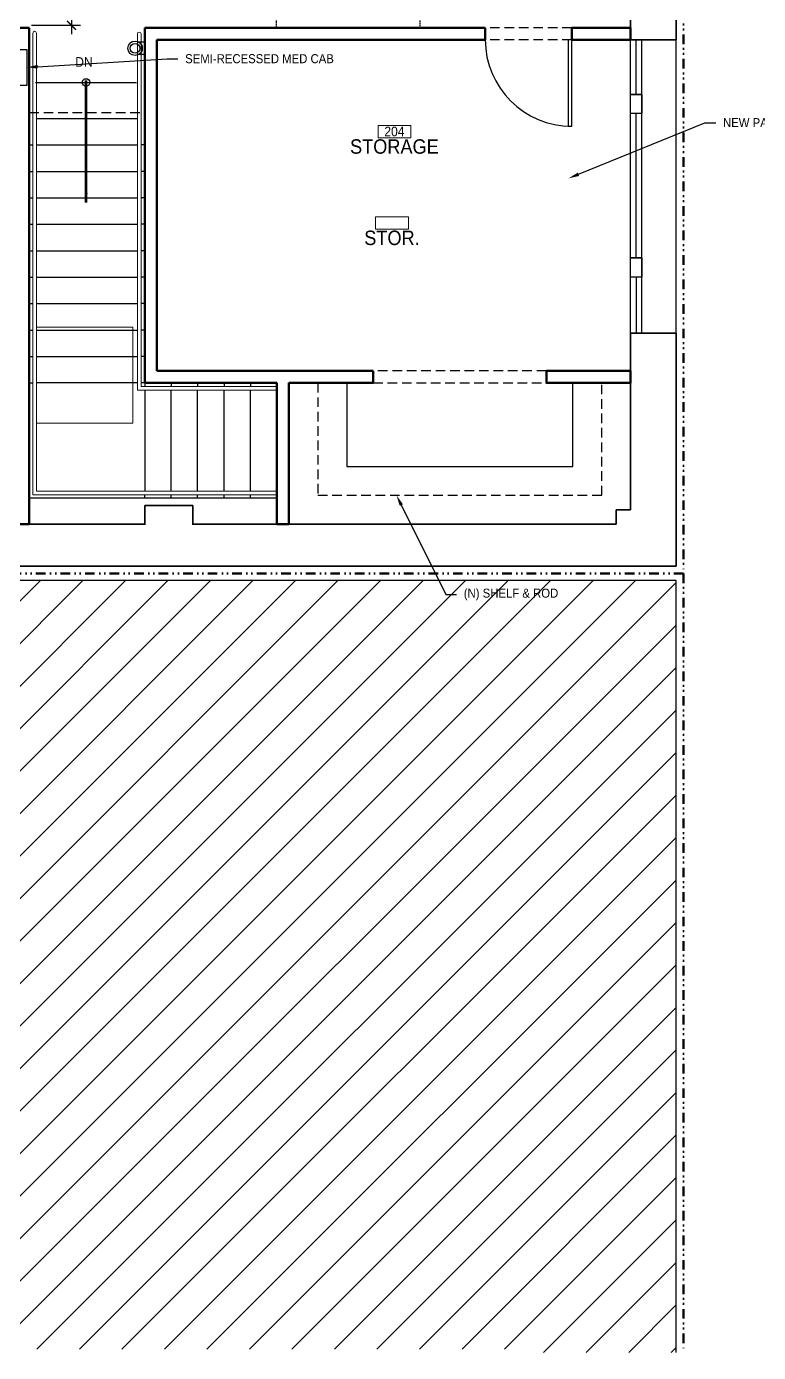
# Model space of a CAD drawing. Header units: inches. Extents: x -3240 to 2438, y -1045 to 802.
# Drawn here: x -270 to 34, y -1045 to -494 of the extents above; entities that cross this region are included whole.
import ezdxf
from ezdxf import colors
from ezdxf.entities.mleader import LeaderData, LeaderLine
from ezdxf.enums import TextEntityAlignment as Align
from ezdxf.math import Vec2, Vec3

# ---------------------------------------------------------------- set-up
doc = ezdxf.new("R2010")
doc.units = ezdxf.units.IN
doc.header["$LTSCALE"] = 4
doc.header["$MEASUREMENT"] = 0
doc.header["$PDMODE"] = 35
doc.header["$PDSIZE"] = -5
for name, pattern in [('DASHEDX2', [1.5, 1, -0.5]), ('DIVIDEX2', [2.5, 1, -0.5, 0, -0.5, 0, -0.5]), ('HIDDEN2', [0.1875, 0.125, -0.0625])]:
    doc.linetypes.add(name, pattern=pattern)
doc.layers.get('0').update_dxf_attribs({"linetype": 'CONTINUOUS'})
doc.layers.get('Defpoints').update_dxf_attribs({"linetype": 'CONTINUOUS'})
for name, color, linetype in [('0 @ 48', 7, 'CONTINUOUS'), ('A-FLOR-STAIR', 6, 'CONTINUOUS'), ('A-NOTE-REF-1_4', 8, 'CONTINUOUS'), ('C-BLDG-FOOT-EXST', 1, 'CONTINUOUS')]:
    doc.layers.add(name, color=color, linetype=linetype)
for name, color, linetype, lineweight in [('0-OWNER', 7, 'HIDDEN2', 25), ('A-DOOR-HEAD', 7, 'DASHEDX2', 25), ('A-DOOR-PRHT', 7, 'CONTINUOUS', 25), ('A-ELEV-3', 8, 'CONTINUOUS', 15), ('A-EQPM-FIXD', 5, 'CONTINUOUS', 25), ('A-FLOR-CASE', 6, 'CONTINUOUS', 25), ('A-FLOR-OVHD', 7, 'DASHEDX2', 25), ('A-FLOR-PATT', 8, 'CONTINUOUS', 15), ('A-FLOR-STAIR-PATT', 8, 'CONTINUOUS', 15), ('A-GLAZ-PRHT', 7, 'CONTINUOUS', 25), ('A-NOTE', 8, 'CONTINUOUS', 15), ('A-NOTE-DIM', 8, 'CONTINUOUS', 15), ('A-NOTE-RCP', 8, 'CONTINUOUS', 15), ('A-NOTE-REF', 8, 'CONTINUOUS', 15), ('A-NOTE-REF @ 48', 8, 'CONTINUOUS', 15), ('A-NOTE-SPEC', 8, 'CONTINUOUS', 15), ('A-WALL-CORE', 4, 'CONTINUOUS', 35), ('A-WALL-FULL', 3, 'CONTINUOUS', 50), ('C-BNDS-PRLN', 3, 'DIVIDEX2', 50), ('X', 1, 'CONTINUOUS', 100)]:
    doc.layers.add(name, color=color, linetype=linetype, lineweight=lineweight)
doc.styles.add('1_4SM', font='swisse.ttf', dxfattribs={"width": 0.9, "height": 4})
doc.styles.add('ANNOT-SM', font='swisse.ttf', dxfattribs={"width": 0.9, "height": 0.078125})
doc.styles.add('STAT-MD', font='swisse.ttf', dxfattribs={"width": 0.9, "height": 0.125})
doc.styles.add('STAT-SM', font='swisse.ttf', dxfattribs={"width": 0.9, "height": 0.078125})
doc.dimstyles.new('DIM-ANNOT', dxfattribs={"dimtxt": 0.078125, "dimasz": 0.078125, "dimexe": 0.078125, "dimexo": 0.078125, "dimgap": 0.078125, "dimtad": 1, "dimzin": 11, "dimdsep": 46, "dimlunit": 4, "dimtxsty": 'ANNOT-SM', "dimblk1": 'ARCHTICK', "dimblk2": 'ARCHTICK', "dimsah": 1, "dimcen": 0, "dimdle": 0.078125, "dimclrd": 8, "dimclre": 8, "dimclrt": 8, "dimadec": 0, "dimazin": 0, "dimtfac": 4, "dimtofl": 0, "dimtmove": 2, "dimatfit": 3, "dimfxl": 1, "dimfrac": 2, "dimtzin": 0, "dimarcsym": 0})
doc.dimstyles.new('DIM1_4$7', dxfattribs={"dimtxt": 4, "dimasz": 4, "dimexe": 2, "dimexo": 2, "dimgap": 2, "dimtad": 0, "dimzin": 11, "dimdsep": 46, "dimlunit": 4, "dimtxsty": '1_4SM', "dimcen": 4, "dimdle": 2, "dimclrd": 8, "dimclre": 8, "dimclrt": 8, "dimadec": 0, "dimazin": 0, "dimtfac": 4, "dimtofl": 0, "dimtmove": 1, "dimatfit": 3, "dimfxl": 1, "dimfrac": 2, "dimtzin": 0, "dimarcsym": 0})

# ---------------------------------------------------------------- blocks, each defined once
blk = doc.blocks.new('00-REF-ROOMT')
at = {"layer": 'A-NOTE-SPEC'}
blk.add_lwpolyline([(-0.142, 0.181), (0.142, 0.181), (0.142, 0.075), (-0.142, 0.075)], close=True, dxfattribs=at)
at = {"layer": 'A-NOTE', "width": 0.9}
for tag, height, style, p in [('ROOM', 0.125, 'STAT-MD', (0, -0.064)), ('AREA', 0.0833, 'STAT-SM', (0, -0.174))]:
    blk.add_attdef(tag, text='', height=height, dxfattribs=dict(at, style=style)).set_placement(p, align=Align.CENTER)
at = {"layer": 'A-NOTE-RCP', "style": 'STAT-SM', "width": 0.9}
blk.add_attdef('ELEV', text='', height=0.0833, dxfattribs=at).set_placement((0, 0.038), align=Align.TOP_CENTER)
at = {"layer": 'A-NOTE-SPEC', "style": 'STAT-SM', "width": 0.9}
blk.add_attdef('NUMBER', text='', height=0.0833, dxfattribs=at).set_placement((0, 0.087), align=Align.CENTER)
blk = doc.blocks.new('_ARCHTICK')
at = {"color": 0, "linetype": 'ByBlock', "const_width": 0.15}
blk.add_lwpolyline([(-0.5, -0.5), (0.5, 0.5)], dxfattribs=at)
blk = doc.blocks.new('*D49')
at = {"layer": 'A-NOTE-DIM', "color": 8, "lineweight": -2, "transparency": 16777216}
for p, q in [((-251.43, -329.25), (-251.43, -496.75)), ((-268, -333), (-247.68, -333)), ((-268, -493), (-247.68, -493))]:
    blk.add_line(p, q, dxfattribs=at)
at = {"layer": 'Defpoints', "color": 0, "transparency": 16777216}
for p in [(-271.75, -333), (-271.75, -493), (-251.43, -493)]:
    blk.add_point(p, dxfattribs=at)
at = {"layer": 'A-NOTE-DIM', "color": 8, "lineweight": -2, "transparency": 16777216, "xscale": 3.75, "yscale": 3.75, "zscale": 3.75}
for p, rotation in [((-251.43, -333), 90), ((-251.43, -493), 270)]:
    blk.add_blockref('_ARCHTICK', p, dxfattribs=dict(at, rotation=rotation))
at = {"layer": 'A-NOTE-DIM', "color": 8, "transparency": 16777216, "insert": (-257.11, -413), "char_height": 3.75, "attachment_point": 5, "rotation": 90, "style": 'ANNOT-SM'}
blk.add_mtext('13\'-4" ', dxfattribs=at)
blk = doc.blocks.new('P-BASESITE')
at = {"layer": 'A-FLOR-PATT'}
h = blk.add_hatch(dxfattribs=at)
h.set_pattern_fill('ANSI31', color=256, scale=100)
h.paths.add_polyline_path([(-846, 0), (-1196.08509, 0), (-1196.08509, -60), (-1196.08509, -923), (-1196.08509, -983), (-865, -983), (-865, -694.5002), (-846, -694.5002)])
h.paths.add_polyline_path([(-575, -983), (-1196.08509, -983), (-1196.08509, -1043), (-515, -1043), (-515, -1043.65603), (-60, -1043.65603), (-60, -1045.06731), (0, -1045.06731), (0, -724), (-575, -724)])
at = {"layer": 'C-BLDG-FOOT-EXST'}
for p, q in [((0, -724), (-575, -724)), ((0, -1045.06731), (0, -724))]:
    blk.add_line(p, q, dxfattribs=at)
at = {"layer": 'C-BNDS-PRLN'}
blk.add_line((3, -721), (3, -1045.06731), dxfattribs=at)
blk.add_lwpolyline([(-843, 3), (3, 3), (3, -721), (-578, -721), (-578, -980), (-862, -980), (-862, -697.5002), (-843, -697.5002)], close=True, dxfattribs=at)
blk = doc.blocks.new('A$C0C0048CC')
at = {"layer": 'A-EQPM-FIXD', "color": 9}
blk.add_lwpolyline([(2.5, 2.34, -0.536675), (-2.5, 2.34), (-2.5, 0), (2.5, 0)], format="xyb", close=True, dxfattribs=at)
at = {"layer": 'A-EQPM-FIXD'}
blk.add_circle((0, 4), 3, dxfattribs=at)
at = {"layer": 'A-EQPM-FIXD', "color": 9}
blk.add_circle((0, 4), 2, dxfattribs=at)
blk = doc.blocks.new('*U16')
at = {"layer": 'A-DOOR-HEAD'}
for p, q in [((0, 0), (36, 0)), ((0, -5), (36, -5))]:
    blk.add_line(p, q, dxfattribs=at)
at = {"layer": 'A-DOOR-PRHT'}
blk.add_lwpolyline([(0, 0), (1.5, 0), (1.5, 36), (0, 36)], close=True, dxfattribs=at)
blk.add_arc((0, 0), 36, 0, 90, dxfattribs=at)
blk = doc.blocks.new('P-BASE02')
at = {"layer": 'A-DOOR-HEAD'}
for p, q in [((-54, -636.75), (-126, -636.75)), ((-126, -641.75), (-54, -641.75))]:
    blk.add_line(p, q, dxfattribs=at)
at = {"layer": 'A-ELEV-3'}
blk.add_lwpolyline([(-265.95, -658.5), (-225.95, -658.5), (-225.95, -618.5), (-265.95, -618.5)], close=True, dxfattribs=at)
at = {"layer": 'A-FLOR-OVHD'}
blk.add_line((-269, -529.25), (-221, -529.25), dxfattribs=at)
at = {"layer": 'A-FLOR-STAIR'}
for p, q in [((-266.37, -516.75), (-224.37, -516.75)), ((-266, -531.75), (-224, -531.75)), ((-269, -542.75), (-269, -689.75)), ((-269, -542.75), (-267.5, -542.75)), ((-266, -542.75), (-224, -542.75)), ((-221, -542.75), (-222.5, -542.75)), ((-221, -542.75), (-221, -641.75)), ((-269, -553.75), (-267.5, -553.75)), ((-266, -553.75), (-224, -553.75)), ((-221, -553.75), (-222.5, -553.75)), ((-269, -564.75), (-267.5, -564.75)), ((-266, -564.75), (-224, -564.75)), ((-221, -564.75), (-222.5, -564.75)), ((-269, -575.75), (-267.5, -575.75)), ((-266, -575.75), (-224, -575.75)), ((-221, -575.75), (-222.5, -575.75)), ((-269, -586.75), (-267.5, -586.75)), ((-266, -586.75), (-224, -586.75)), ((-221, -586.75), (-222.5, -586.75)), ((-269, -597.75), (-267.5, -597.75)), ((-266, -597.75), (-224, -597.75)), ((-221, -597.75), (-222.5, -597.75)), ((-269, -608.75), (-267.5, -608.75)), ((-266, -608.75), (-224, -608.75)), ((-221, -608.75), (-222.5, -608.75)), ((-269, -619.75), (-267.5, -619.75)), ((-266, -619.75), (-224, -619.75)), ((-221, -619.75), (-222.5, -619.75)), ((-269, -630.75), (-267.5, -630.75)), ((-266, -630.75), (-224, -630.75)), ((-221, -630.75), (-222.5, -630.75)), ((-269, -641.75), (-267.5, -641.75)), ((-224, -641.75), (-266, -641.75)), ((-221, -641.75), (-222.5, -641.75)), ((-166, -641.75), (-221, -641.75)), ((-166, -641.75), (-221, -641.75)), ((-221, -641.75), (-221, -643.25)), ((-221, -644.75), (-221, -686.75)), ((-210, -641.75), (-210, -643.25)), ((-210, -686.75), (-210, -644.75)), ((-199, -641.75), (-199, -643.25)), ((-199, -686.75), (-199, -644.75)), ((-188, -641.75), (-188, -643.25)), ((-188, -686.75), (-188, -644.75)), ((-177, -641.75), (-177, -643.25)), ((-177, -686.75), (-177, -644.75)), ((-166, -641.75), (-166, -643.25)), ((-166, -686.75), (-166, -644.75)), ((-221, -689.75), (-221, -688.25)), ((-210, -689.75), (-210, -688.25)), ((-199, -689.75), (-199, -688.25)), ((-188, -689.75), (-188, -688.25)), ((-177, -689.75), (-177, -688.25)), ((-166, -689.75), (-166, -688.25)), ((-166, -689.75), (-269, -689.75))]:
    blk.add_line(p, q, dxfattribs=at)
at = {"layer": 'A-FLOR-STAIR-PATT'}
for p, q in [((-267.5, -496.25), (-267.5, -688.25)), ((-266, -496.25), (-266, -686.75)), ((-224, -496.57), (-224, -644.75)), ((-222.5, -496.57), (-222.5, -643.25)), ((-166, -644.75), (-224, -644.75)), ((-166, -643.25), (-222.5, -643.25)), ((-166, -688.25), (-267.5, -688.25)), ((-166, -686.75), (-266, -686.75))]:
    blk.add_line(p, q, dxfattribs=at)
for centre in [(-266.75, -496.25), (-223.25, -496.57)]:
    blk.add_arc(centre, 0.75, 0, 180, dxfattribs=at)
at = {"layer": 'A-GLAZ-PRHT'}
for p, q in [((-19, -621), (-19, -499)), ((-16.63, -521.75), (-16.63, -499)), ((-14.25, -621), (-14.25, -499)), ((0, -621), (0, -499)), ((-14.25, -521.75), (-19, -521.75)), ((-14.25, -529.75), (-19, -529.75)), ((-16.63, -589.75), (-16.63, -529.75)), ((-14.25, -589.75), (-19, -589.75)), ((-14.25, -597.75), (-19, -597.75)), ((-16.63, -597.75), (-16.63, -621))]:
    blk.add_line(p, q, dxfattribs=at)
for points in [[(-19, -529.75), (-19, -521.75), (-14.25, -521.75), (-14.25, -529.75)], [(-19, -597.75), (-19, -589.75), (-14.25, -589.75), (-14.25, -597.75)]]:
    blk.add_lwpolyline(points, close=True, dxfattribs=at)
at = {"layer": 'A-NOTE-REF-1_4'}
blk.add_circle((-245.37, -516.75), 1.55, dxfattribs=at)
at = {"layer": 'A-WALL-CORE'}
for p, q in [((0, -499), (0, -407)), ((-19, -499), (-19, -469)), ((0, -499), (-19, -499)), ((-19, -694.5), (-19, -621)), ((0, -621), (-19, -621)), ((0, -718), (0, -621)), ((-201, -692.75), (-221, -692.75)), ((-221, -692.75), (-221, -700.75)), ((-201, -692.75), (-201, -700.75)), ((-19, -694.5), (-25, -694.5)), ((-25, -700.5), (-25, -694.5)), ((-221, -700.5), (-481, -700.5)), ((-25, -700.5), (-201, -700.5)), ((0, -718), (-581, -718))]:
    blk.add_line(p, q, dxfattribs=at)
at = {"layer": 'A-WALL-FULL'}
for p, q in [((-269, -494), (-402, -494)), ((-269, -494), (-269, -700.5)), ((-221, -641.75), (-221, -494)), ((-79.41, -494), (-221, -494)), ((-79.41, -499), (-79.41, -494)), ((-19, -494), (-43.41, -494)), ((-43.41, -499), (-43.41, -494)), ((-19, -499), (-19, -494)), ((-216, -636.75), (-216, -499)), ((-79.41, -499), (-216, -499)), ((-19, -499), (-43.41, -499)), ((-161, -636.75), (-216, -636.75)), ((-161, -636.75), (-161, -636.75)), ((-161, -636.75), (-126, -636.75)), ((-126, -641.75), (-126, -636.75)), ((-166, -641.75), (-221, -641.75)), ((-166, -641.75), (-166, -700.5)), ((-161, -641.75), (-161, -700.5)), ((-126, -641.75), (-161, -641.75)), ((-269, -700.5), (-274, -700.5)), ((-166, -700.5), (-161, -700.5))]:
    blk.add_line(p, q, dxfattribs=at)
blk.add_lwpolyline([(-19, -636.75), (-19, -641.75), (-54, -641.75), (-54, -636.75)], close=True, dxfattribs=at)
at = {"rotation": 180}
blk.add_blockref('*U16', (-43.41, -499), dxfattribs=at)
at = {"layer": 'A-EQPM-FIXD', "rotation": 90}
blk.add_blockref('A$C0C0048CC', (-221, -502.56), dxfattribs=at)
at = {"layer": 'A-NOTE-REF @ 48', "xscale": 48, "yscale": 48, "zscale": 48}
blk.add_blockref('00-REF-ROOMT', (-118.18, -581.33), dxfattribs=at).add_auto_attribs({'ROOM': 'STOR.'})
at = {"layer": 'A-NOTE-REF', "insert": (-242.62, -506.23), "char_height": 4, "width": 46.175, "attachment_point": 3, "style": '1_4SM'}
blk.add_mtext('DN', dxfattribs=at)
at = {"layer": 'A-NOTE-REF'}
ml = blk.add_multileader_mtext('Standard', dxfattribs=at)
ml.set_content('DEMO WALLS AS SHOWN', color=256, style='ANNOT-SM')
ml.set_leader_properties()
ml.build(insert=Vec2(0, 0))
ml.multileader.update_dxf_attribs({"dogleg_length": 0.0938, "arrow_head_size": 4.5, "scale": 48})
ctx = ml.context
ctx.base_point, ctx.scale, ctx.char_height, ctx.arrow_head_size, ctx.landing_gap_size, ctx.plane_origin = Vec3(-429.62, -465.64), 48, 3.75, 4.5, 3, Vec3(-460.12, -496.32)
notes = []
notes.append((ctx, [(0, (1, 1, 0), (-434.12, -465.64), (1, 0), 4.5, [(0, [(-469.61, -494)], 0, [])])]))
ctx.mtext.insert, ctx.mtext.width, ctx.mtext.flow_direction = Vec3(-426.62, -463.71), 31.3342, 5
at = {"layer": 'A-NOTE-REF-1_4'}
blk.add_leader([(-245.37, -566.75), (-245.37, -515.93)], dimstyle='DIM1_4$7', override={"dimgap": 2, "dimtad": 0}, dxfattribs=at)
for ctx, leaders in notes:
    for number, flags, end, landing, length, lines in leaders:
        leader = LeaderData()
        leader.index, (leader.has_last_leader_line, leader.has_dogleg_vector, leader.attachment_direction) = number, flags
        leader.last_leader_point, leader.dogleg_vector, leader.dogleg_length = Vec3(end), Vec3(landing), length
        for number, points, colour, breaks in lines:
            line = LeaderLine()
            line.index, line.vertices, line.color, line.breaks = number, Vec3.list(points), colors.encode_raw_color(colour), breaks
            leader.lines.append(line)
        ctx.leaders.append(leader)

msp = doc.modelspace()

# ---------------------------------------------------------------- linework, layer by layer
at = {"layer": '0-OWNER'}
msp.add_lwpolyline([(-106.4, -494), (-106.4, -470), (-166.4, -470), (-166.4, -494)], close=True, dxfattribs=at)
at = {"layer": 'A-FLOR-CASE'}
for points in [[(-276.75, -502), (-276, -502), (-276, -503), (-270, -503), (-270, -518), (-276, -518), (-276, -571), (-276.75, -571), (-276.75, -502), (-276, -502)], [(-137, -641.75), (-137, -676.5), (-43, -676.5), (-43, -641.75)]]:
    msp.add_lwpolyline(points, dxfattribs=at)
at = {"layer": 'A-FLOR-OVHD'}
msp.add_lwpolyline([(-149, -641.75), (-149, -688.5), (-31, -688.5), (-31, -641.75)], dxfattribs=at)

# ---------------------------------------------------------------- block references
at = {"layer": '0 @ 48', "xscale": 48, "yscale": 48, "zscale": 48}
msp.add_blockref('00-REF-ROOMT', (-117.176, -543.335), dxfattribs=at).add_auto_attribs({'NUMBER': '204', 'ROOM': 'STORAGE'})
at = {"layer": 'A-NOTE-REF'}
msp.add_blockref('P-BASESITE', (0, 0), dxfattribs=at)
at = {"layer": 'X'}
msp.add_blockref('P-BASE02', (0, 0), dxfattribs=at)

# ---------------------------------------------------------------- dimensions: what is measured, and where the dimension line sits
at = {"layer": 'A-NOTE-DIM'}
dim = msp.add_linear_dim(base=(-251.434, -493), p1=(-271.75, -333), p2=(-271.75, -493), angle=90, dimstyle='DIM-ANNOT', override={"dimpost": ' '}, dxfattribs=at)
dim.commit()
dim.dimension.update_dxf_attribs({"geometry": '*D49', "text_midpoint": (-257.108, -413)})

# ---------------------------------------------------------------- leaders
at = {"layer": 'A-NOTE-REF'}
ml = msp.add_multileader_mtext('Standard', dxfattribs=at)
ml.set_content('SEMI-RECESSED MED CAB', color=256, style='ANNOT-SM')
ml.set_leader_properties()
ml.build(insert=Vec2(0, 0))
ml.multileader.update_dxf_attribs({"dogleg_length": 0.0938, "arrow_head_size": 4.5, "scale": 48})
ctx = ml.context
ctx.base_point, ctx.scale, ctx.char_height, ctx.arrow_head_size, ctx.landing_gap_size, ctx.plane_origin = Vec3(-207.173, -506.93), 48, 3.75, 4.5, 3, Vec3(-346.198, -460.506)
notes = []
notes.append((ctx, [(0, (1, 1, 0), (-211.673, -506.93), (1, 0), 4.5, [(0, [(-270, -510.5)], 0, [])])]))
ctx.mtext.insert, ctx.mtext.width, ctx.mtext.flow_direction = Vec3(-204.173, -505.006), 31.76944, 5
ml = msp.add_multileader_mtext('Standard', dxfattribs=at)
ml.set_content('MOBILE TV CART BY OWNER', color=256, style='ANNOT-SM')
ml.set_leader_properties()
ml.build(insert=Vec2(0, 0))
ml.multileader.update_dxf_attribs({"dogleg_length": 0.0938, "arrow_head_size": 4.5, "scale": 48})
ctx = ml.context
ctx.base_point, ctx.scale, ctx.char_height, ctx.arrow_head_size, ctx.landing_gap_size, ctx.plane_origin = Vec3(-412.684, -531.543), 48, 3.75, 4.5, 3, Vec3(-487.325, -506.245)
notes.append((ctx, [(1, (1, 1, 0), (-417.184, -531.543), (1, 0), 4.5, [(0, [(-423.717, -523)], 0, [])])]))
ctx.mtext.insert, ctx.mtext.width, ctx.mtext.flow_direction = Vec3(-409.684, -529.619), 48.0481, 5
ml = msp.add_multileader_mtext('Standard', dxfattribs=at)
ml.set_content('NEW PAINT IN ALL ENCLOSED ROOMS AND KITCHENETTE', color=256, style='ANNOT-SM')
ml.set_leader_properties()
ml.build(insert=Vec2(0, 0))
ml.multileader.update_dxf_attribs({"dogleg_length": 0.0938, "arrow_head_size": 4.5, "scale": 48})
ctx = ml.context
ctx.base_point, ctx.scale, ctx.char_height, ctx.arrow_head_size, ctx.landing_gap_size, ctx.plane_origin = Vec3(16.45, -533.528), 48, 3.75, 4.5, 3, Vec3(-122.575, -482.953)
notes.append((ctx, [(0, (1, 1, 0), (11.95, -533.528), (1, 0), 4.5, [(0, [(-44.825, -556.675)], 0, [])])]))
ctx.mtext.insert, ctx.mtext.width, ctx.mtext.flow_direction = Vec3(19.45, -531.603), 31.76944, 5
ml = msp.add_multileader_mtext('Standard', dxfattribs=at)
ml.set_content('(N) SHELF & ROD', color=256, style='ANNOT-SM')
ml.set_leader_properties()
ml.build(insert=Vec2(0, 0))
ml.multileader.update_dxf_attribs({"dogleg_length": 0.0938, "arrow_head_size": 4.5, "scale": 48})
ctx = ml.context
ctx.base_point, ctx.scale, ctx.char_height, ctx.arrow_head_size, ctx.landing_gap_size, ctx.plane_origin = Vec3(-91.325, -729.7), 48, 3.75, 4.5, 3, Vec3(-124.05, -534.3)
notes.append((ctx, [(0, (1, 1, 0), (-95.825, -729.7), (1, 0), 4.5, [(0, [(-116.31, -688.5)], 0, [])])]))
ctx.mtext.insert, ctx.mtext.width, ctx.mtext.flow_direction = Vec3(-88.325, -727.332), 52.64021, 5
ml = msp.add_multileader_mtext('Standard', dxfattribs=at)
ml.set_content('BUILT-IN BREAKFAST NOOK.', color=256, style='ANNOT-SM')
ml.set_leader_properties()
ml.build(insert=Vec2(0, 0))
ml.multileader.update_dxf_attribs({"dogleg_length": 0.0938, "arrow_head_size": 4.5, "scale": 48})
ctx = ml.context
ctx.base_point, ctx.scale, ctx.char_height, ctx.arrow_head_size, ctx.landing_gap_size, ctx.plane_origin = Vec3(-522.275, -729.7), 48, 3.75, 4.5, 3, Vec3(-555, -679.125)
notes.append((ctx, [(0, (1, 1, 0), (-526.775, -729.7), (1, 0), 4.5, [(0, [(-522.875, -696.727)], 0, [])])]))
ctx.mtext.insert, ctx.mtext.width, ctx.mtext.flow_direction = Vec3(-519.275, -727.776), 42.30127, 5
ml = msp.add_multileader_mtext('Standard', dxfattribs=at)
ml.set_content('(E) DOOR & 42" H. GUARDRAIL', color=256, style='ANNOT-SM')
ml.set_leader_properties()
ml.build(insert=Vec2(0, 0))
ml.multileader.update_dxf_attribs({"dogleg_length": 0.0938, "arrow_head_size": 4.5, "scale": 48})
ctx = ml.context
ctx.base_point, ctx.scale, ctx.char_height, ctx.arrow_head_size, ctx.landing_gap_size, ctx.plane_origin = Vec3(-565, -729.7), 48, 3.75, 4.5, 3, Vec3(-597.725, -632.066)
notes.append((ctx, [(0, (1, 1, 0), (-569.5, -729.7), (1, 0), 4.5, [(0, [(-606.992, -732.456)], 0, [])])]))
ctx.mtext.insert, ctx.mtext.width, ctx.mtext.flow_direction = Vec3(-562, -727.776), 28.23577, 5
ml = msp.add_multileader_mtext('Standard', dxfattribs=at)
ml.set_content("REPLACE AWNING O'HEAD?", color=256, style='ANNOT-SM')
ml.set_leader_properties()
ml.build(insert=Vec2(0, 0))
ml.multileader.update_dxf_attribs({"dogleg_length": 0.0938, "arrow_head_size": 4.5, "scale": 48})
ctx = ml.context
ctx.base_point, ctx.scale, ctx.char_height, ctx.arrow_head_size, ctx.landing_gap_size, ctx.plane_origin = Vec3(-565, -776.759), 48, 3.75, 4.5, 3, Vec3(-597.725, -679.125)
notes.append((ctx, [(0, (1, 1, 0), (-569.5, -776.759), (1, 0), 4.5, [(0, [(-611.1, -754)], 0, [])])]))
ctx.mtext.insert, ctx.mtext.width, ctx.mtext.flow_direction = Vec3(-562, -774.835), 42.30127, 5
for ctx, leaders in notes:
    for number, flags, end, landing, length, lines in leaders:
        leader = LeaderData()
        leader.index, (leader.has_last_leader_line, leader.has_dogleg_vector, leader.attachment_direction) = number, flags
        leader.last_leader_point, leader.dogleg_vector, leader.dogleg_length = Vec3(end), Vec3(landing), length
        for number, points, colour, breaks in lines:
            line = LeaderLine()
            line.index, line.vertices, line.color, line.breaks = number, Vec3.list(points), colors.encode_raw_color(colour), breaks
            leader.lines.append(line)
        ctx.leaders.append(leader)

doc.saveas('drawing.dxf')
